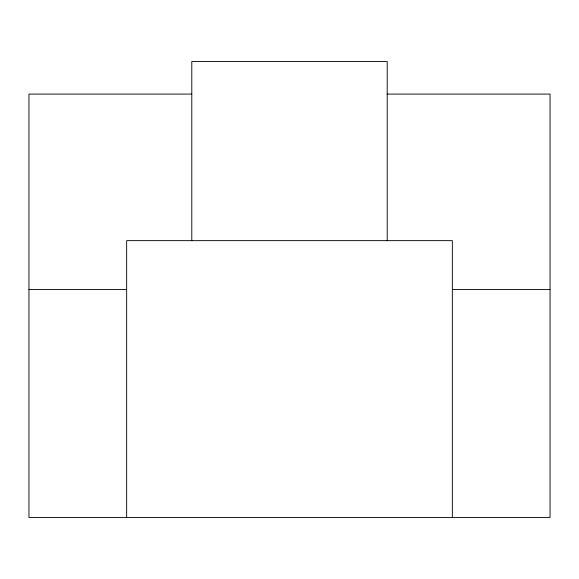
<?xml version="1.0" encoding="UTF-8"?>
<svg xmlns="http://www.w3.org/2000/svg" width="579" height="579" viewBox="0 0 579 579"><rect width="100%" height="100%" fill="white"/><g stroke="black" fill="none" stroke-linecap="round" stroke-linejoin="round"><path stroke-width="0.87" d="M191.794 94.088L28.95 94.088L28.95 517.481L550.05 517.481L550.05 94.088L387.206 94.088M28.95 289.5L126.656 289.5M452.344 289.5L550.05 289.5M452.344 517.481L452.344 240.647L126.656 240.647L126.656 517.481M387.206 240.647L387.206 61.519L191.794 61.519L191.794 240.647"/></g></svg>
